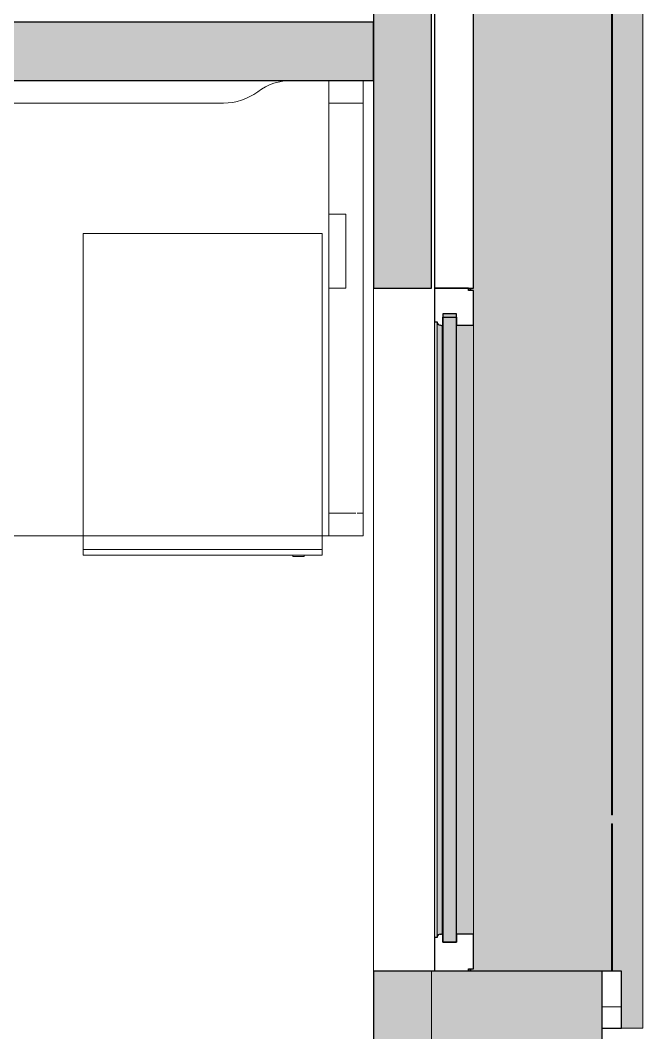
# Model space of a CAD drawing. Header units: millimetres. Extents: x 79795 to 317870, y -36033 to 97293.
# Drawn here: x 230119 to 231212, y 16182 to 17961 of the extents above; entities that cross this region are included whole.
import ezdxf

# ---------------------------------------------------------------- set-up
doc = ezdxf.new("R2010")
doc.units = ezdxf.units.MM
doc.header["$MEASUREMENT"] = 0
for name, color, linetype, lineweight in [('CSM-STL-XX-ZZ-M3-A-XXXX-00001_detached _19_04_21__rvt-1-Level 4$0$A-GLAZ', 7, 'CONTINUOUS', 9), ('CSM-STL-XX-ZZ-M3-A-XXXX-00001_detached _19_04_21__rvt-1-Level 4$0$A-GLAZ-CWMG', 7, 'CONTINUOUS', 9), ('CSM-STL-XX-ZZ-M3-A-XXXX-00001_detached _19_04_21__rvt-1-Level 4$0$A-WALL', 7, 'CONTINUOUS', 9), ('CSM-STL-XX-ZZ-M3-A-XXXX-00001_detached _19_04_21__rvt-1-Level 4$0$A-WALL-PATT', 7, 'CONTINUOUS', 9), ('CSM-STL-XX-ZZ-M3-A-XXXX-00001_detached _19_04_21__rvt-1-Level 4$0$I-WALL', 7, 'CONTINUOUS', 9), ('I-FURN', 8, 'CONTINUOUS', 9)]:
    doc.layers.add(name, color=color, linetype=linetype, lineweight=lineweight)

msp = doc.modelspace()

# ---------------------------------------------------------------- hatches: boundary and pattern name
at = {"layer": 'CSM-STL-XX-ZZ-M3-A-XXXX-00001_detached _19_04_21__rvt-1-Level 4$0$A-GLAZ'}
h = msp.add_hatch(color=256, dxfattribs=at)
h.paths.add_polyline_path([(231211.8, 16190.3), (231211.8, 18843.3), (230914.8, 18843.3), (230914.8, 17490.3), (230910.2, 17490.3), (230910.2, 17486), (230914.8, 17486), (230914.8, 16294.6), (230910.2, 16294.6), (230910.2, 16290.3), (231174.8, 16290.3), (231174.8, 16190.3)], flags=0)
h.paths.add_polyline_path([(230914.8, 18943.3), (231211.8, 18943.3), (231211.8, 21496.3), (230914.8, 21496.3), (230914.8, 20143.3), (230910.2, 20143.3), (230910.2, 20139), (230914.8, 20139), (230914.8, 18947.6), (230910.2, 18947.6), (230910.2, 18943.3)], flags=0)
h.paths.add_polyline_path([(230914.8, 21596.3), (231211.8, 21596.3), (231211.8, 24149.3), (230914.8, 24149.3), (230914.8, 22796.3), (230910.2, 22796.3), (230910.2, 22792), (230914.8, 22792), (230914.8, 21600.6), (230910.2, 21600.6), (230910.2, 21596.3)], flags=0)
h.paths.add_polyline_path([(230914.8, 24249.3), (231211.8, 24249.3), (231211.8, 25549.3), (231174.8, 25549.3), (231174.8, 25449.3), (230910.2, 25449.3), (230910.2, 25445), (230914.8, 25445), (230914.8, 24253.6), (230910.2, 24253.6), (230910.2, 24249.3)], flags=0)
h = msp.add_hatch(color=256, dxfattribs=at)
h.paths.add_polyline_path([(230908.1, 16290.3), (230910.2, 16290.3), (230910.2, 16294.6), (230908.1, 16294.6)], flags=0)
h.paths.add_polyline_path([(230908.1, 17486), (230910.2, 17486), (230910.2, 17490.3), (230908.1, 17490.3)], flags=0)
h.paths.add_polyline_path([(230908.1, 18943.3), (230910.2, 18943.3), (230910.2, 18947.6), (230908.1, 18947.6)], flags=0)
h.paths.add_polyline_path([(230910.2, 20139), (230910.2, 20143.3), (230908.1, 20143.3), (230908.1, 20139)], flags=0)
h.paths.add_polyline_path([(230910.2, 21596.3), (230910.2, 21600.6), (230908.1, 21600.6), (230908.1, 21596.3)], flags=0)
h.paths.add_polyline_path([(230910.2, 22792), (230910.2, 22796.3), (230908.1, 22796.3), (230908.1, 22792)], flags=0)
h.paths.add_polyline_path([(230908.1, 24249.3), (230910.2, 24249.3), (230910.2, 24253.6), (230908.1, 24253.6)], flags=0)
h.paths.add_polyline_path([(230908.1, 25445), (230910.2, 25445), (230910.2, 25449.3), (230908.1, 25449.3)], flags=0)
for points in [[(230846, 16349.5), (230851, 16349.5), (230851, 17431.1), (230846, 17431.1), (230846, 16351.1)], [(230884.9, 16341.5), (230884.9, 17445.1), (230861, 17445.1), (230861, 16341.5)], [(230851, 16351.1), (230853.3, 16354.4), (230855.9, 16355.7), (230855.9, 17425.3), (230852.2, 17427.1), (230851, 17427.3), (230851, 16353.3)], [(230855.9, 16355.3), (230859.8, 16356.8), (230859.8, 17423.9), (230855.9, 17425.1), (230855.9, 16355.5)], [(230914.8, 16355.5), (230914.8, 17425.1), (230884.9, 17425.1), (230884.9, 16355.5)]]:
    msp.add_hatch(color=256, dxfattribs=at).paths.add_polyline_path(points, flags=0)
h = msp.add_hatch(dxfattribs=at)
h.set_pattern_fill('FP_14', color=256, angle=-90, style=0, pattern_type=2)
h.set_pattern_definition([(360, (147271.8, -12772.7), (1e-12, 500), []), (90, (147271.8, -12772.7), (-500, 1e-12), [])])
h.paths.add_polyline_path([(231140.8, 16190.3), (231174.8, 16190.3), (231174.8, 16290.3), (231140.8, 16290.3)], flags=0)
at = {"layer": 'CSM-STL-XX-ZZ-M3-A-XXXX-00001_detached _19_04_21__rvt-1-Level 4$0$A-WALL-PATT'}
h = msp.add_hatch(color=256, dxfattribs=at)
h.paths.add_polyline_path([(230840.8, 8967.3), (231140.8, 8967.3), (231140.8, 13645.3), (230840.8, 13645.3), (230840.8, 9267.3)], flags=0)
h.paths.add_polyline_path([(230840.8, 14969.3), (231140.8, 14969.3), (231140.8, 16290.3), (230840.8, 16290.3), (230840.8, 15774.6)], flags=0)
h.paths.add_polyline_path([(230840.8, 25449.3), (231140.8, 25449.3), (231140.8, 26790.3), (230840.8, 26790.3), (230840.8, 25540.5)], flags=0)
h.paths.add_polyline_path([(230840.8, 28449.3), (231140.8, 28449.3), (231140.8, 34647.3), (230840.8, 34647.3), (230840.8, 28795.9)], flags=0)
for points in [[(230840.8, 17592.3), (230840.8, 18841.3), (230738.8, 18841.3), (230738.8, 17592.3)], [(226452.8, 17855.3), (230738.8, 17855.3), (230738.8, 17957.3), (226452.8, 17957.3)], [(230738.8, 17490.3), (230840.8, 17490.3), (230840.8, 17592.3), (230738.8, 17592.3), (230738.8, 17510.8)], [(230840.8, 15169.3), (230840.8, 16290.3), (230738.8, 16290.3), (230738.8, 15169.3)]]:
    msp.add_hatch(color=256, dxfattribs=at).paths.add_polyline_path(points, flags=0)

# ---------------------------------------------------------------- linework, layer by layer
at = {"layer": 'CSM-STL-XX-ZZ-M3-A-XXXX-00001_detached _19_04_21__rvt-1-Level 4$0$A-GLAZ', "lineweight": 30}
for p, q in [((230846, 18846.3), (230846, 17490.3)), ((230914.8, 17490.3), (230914.8, 18846.3)), ((230846, 17490.3), (230914.8, 17490.3)), ((230905.9, 17490.3), (230846, 17490.3)), ((230846, 17490.3), (230846, 17431.1)), ((230905.9, 17486), (230905.9, 17490.3)), ((230914.8, 17486), (230905.9, 17486)), ((230914.8, 17425.1), (230914.8, 17486)), ((230846, 17431.1), (230851, 17431.1)), ((230851, 17431.1), (230851, 17429.6)), ((230884.9, 17445.1), (230861, 17445.1)), ((230861, 17445.1), (230861, 16341.5)), ((230861, 17423.9), (230861, 17439.1)), ((230861, 17439.1), (230884.9, 17439.1)), ((230884.9, 16341.5), (230884.9, 17445.1)), ((230884.9, 17439.1), (230884.9, 17425.1)), ((230859.8, 17423.9), (230861, 17423.9)), ((230884.9, 17425.1), (230914.8, 17425.1)), ((230851, 16349.5), (230846, 16349.5)), ((230846, 16349.5), (230846, 16290.3)), ((230851, 16351.1), (230851, 16349.5)), ((230861, 16356.8), (230859.8, 16356.8)), ((230861, 16341.5), (230861, 16356.8)), ((230914.8, 16355.5), (230884.9, 16355.5)), ((230884.9, 16355.5), (230884.9, 16341.5)), ((230914.8, 16294.6), (230914.8, 16355.5)), ((230861, 16341.5), (230884.9, 16341.5)), ((230884.9, 16341.5), (230861, 16341.5)), ((230905.9, 16290.3), (230905.9, 16294.6)), ((230905.9, 16294.6), (230914.8, 16294.6)), ((231174.8, 16290.3), (231140.8, 16290.3)), ((231174.8, 16190.3), (231174.8, 16290.3)), ((231140.8, 16190.3), (231174.8, 16190.3))]:
    msp.add_line(p, q, dxfattribs=at)
at = {"layer": 'CSM-STL-XX-ZZ-M3-A-XXXX-00001_detached _19_04_21__rvt-1-Level 4$0$A-GLAZ'}
for p, q in [((231211.8, 16190.3), (231211.8, 18843.3)), ((230908.1, 17486), (230908.1, 17490.3)), ((230910.2, 17486), (230910.2, 17490.3)), ((230846, 17431.1), (230846, 16349.5)), ((230851, 17429.6), (230851, 17431.1)), ((230851, 16351.1), (230851, 17429.6)), ((230859.8, 16356.8), (230859.8, 17423.9)), ((230914.8, 16355.5), (230914.8, 17425.1)), ((230851, 16349.5), (230851, 16351.1)), ((230908.1, 16290.3), (230908.1, 16294.6)), ((230910.2, 16290.3), (230910.2, 16294.6)), ((231211.8, 16190.3), (231174.8, 16190.3))]:
    msp.add_line(p, q, dxfattribs=at)
at = {"layer": 'CSM-STL-XX-ZZ-M3-A-XXXX-00001_detached _19_04_21__rvt-1-Level 4$0$A-GLAZ', "lineweight": 30}
for centre, radius, start, end in [((230856.2, 17430.7), 5.36, 191.9524, 266.5739), ((230855.4, 17418), 7.4, 53.4261, 86.5739), ((230856.2, 16350), 5.36, 93.4261, 168.0476), ((230855.4, 16362.7), 7.4, 273.4261, 306.5739)]:
    msp.add_arc(centre, radius, start, end, dxfattribs=at)
at = {"layer": 'CSM-STL-XX-ZZ-M3-A-XXXX-00001_detached _19_04_21__rvt-1-Level 4$0$A-GLAZ'}
for points, knots in [([(230851, 17429.6), (230851.1, 17429.1), (230851.3, 17428.5), (230851.8, 17427.7), (230852.1, 17427.3), (230852.2, 17427.1)], [0, 0, 0, 0, 0.2, 0.3, 0.4, 0.4, 0.4, 0.4]), ([(230853.3, 17426.2), (230853.5, 17426.1), (230853.9, 17425.8), (230854.7, 17425.5), (230855.4, 17425.4), (230855.9, 17425.3)], [0.6, 0.6, 0.6, 0.6, 0.7, 0.8, 1, 1, 1, 1]), ([(230852.2, 16353.5), (230852.1, 16353.4), (230851.8, 16353), (230851.3, 16352.2), (230851.1, 16351.5), (230851, 16351.1)], [-0.4, -0.4, -0.4, -0.4, -0.3, -0.2, 0, 0, 0, 0]), ([(230855.9, 16355.3), (230855.4, 16355.3), (230854.7, 16355.2), (230853.9, 16354.8), (230853.5, 16354.6), (230853.3, 16354.4)], [-1, -1, -1, -1, -0.8, -0.7, -0.6, -0.6, -0.6, -0.6])]:
    msp.add_open_spline(points, degree=3, knots=knots, dxfattribs=at)
for points in [[(230858.6, 17424.6), (230859.1, 17424.4), (230859.5, 17424.2), (230859.8, 17423.9)], [(230859.8, 16356.8), (230859.5, 16356.5), (230859.1, 16356.2), (230858.6, 16356)]]:
    msp.add_open_spline(points, degree=3, dxfattribs=at)
at = {"layer": 'CSM-STL-XX-ZZ-M3-A-XXXX-00001_detached _19_04_21__rvt-1-Level 4$0$A-GLAZ-CWMG'}
for p, q in [((231156.8, 17682.3), (231156.8, 18057.3)), ((231158.8, 18057.3), (231158.8, 17682.3)), ((231156.8, 17307.3), (231156.8, 17682.3)), ((231158.8, 17682.3), (231158.8, 17307.3)), ((231156.8, 16932.3), (231156.8, 17307.3)), ((231158.8, 17307.3), (231158.8, 16932.3)), ((231156.8, 16565.3), (231156.8, 16932.3)), ((231158.8, 16932.3), (231158.8, 16565.3)), ((231158.8, 16565.3), (231156.8, 16565.3)), ((231156.8, 16549.3), (231158.8, 16549.3)), ((231156.8, 16290.3), (231156.8, 16549.3)), ((231158.8, 16549.3), (231158.8, 16290.3))]:
    msp.add_line(p, q, dxfattribs=at)
at = {"layer": 'CSM-STL-XX-ZZ-M3-A-XXXX-00001_detached _19_04_21__rvt-1-Level 4$0$A-WALL'}
msp.add_line((230840.8, 16290.3), (230840.8, 15169.3), dxfattribs=at)
at = {"layer": 'CSM-STL-XX-ZZ-M3-A-XXXX-00001_detached _19_04_21__rvt-1-Level 4$0$A-WALL', "lineweight": 30}
for p, q in [((231140.8, 16290.3), (230840.8, 16290.3)), ((231140.8, 15049.3), (231140.8, 16290.3))]:
    msp.add_line(p, q, dxfattribs=at)
at = {"layer": 'CSM-STL-XX-ZZ-M3-A-XXXX-00001_detached _19_04_21__rvt-1-Level 4$0$I-WALL', "lineweight": 30}
for p, q in [((230738.8, 18841.3), (230738.8, 17592.3)), ((230840.8, 17592.3), (230840.8, 18841.3)), ((230738.8, 17957.3), (226452.8, 17957.3)), ((230738.8, 17855.3), (230738.8, 17957.3)), ((226452.8, 17855.3), (230738.8, 17855.3)), ((230738.8, 17592.3), (230738.8, 17490.3)), ((230840.8, 17490.3), (230840.8, 17592.3)), ((230738.8, 17490.3), (230840.8, 17490.3)), ((230738.8, 16290.3), (230738.8, 15169.3)), ((230840.8, 16290.3), (230738.8, 16290.3))]:
    msp.add_line(p, q, dxfattribs=at)
at = {"layer": 'CSM-STL-XX-ZZ-M3-A-XXXX-00001_detached _19_04_21__rvt-1-Level 4$0$I-WALL'}
for p, q in [((230738.8, 16290.3), (230738.8, 17490.3)), ((230840.8, 15169.3), (230840.8, 16290.3))]:
    msp.add_line(p, q, dxfattribs=at)
at = {"layer": 'I-FURN'}
for p, q in [((230660.7, 17620.3), (230660.7, 17855.3)), ((230660.7, 17855.3), (230660.7, 17815.3)), ((230720.7, 17855.3), (230720.7, 17055.3)), ((230720.7, 17815.3), (230720.7, 17855.3)), ((230720.7, 17055.3), (230720.7, 17855.3)), ((230720.7, 17855.3), (230720.7, 17055.3)), ((230475.7, 17815.3), (229643.4, 17815.3)), ((229643.4, 17815.3), (230475.7, 17815.3)), ((230660.7, 17815.3), (230660.7, 17095.3)), ((230660.7, 17815.3), (230720.7, 17815.3)), ((230660.7, 17815.3), (230720.7, 17815.3)), ((230720.7, 17095.3), (230720.7, 17815.3)), ((230660.7, 17490.3), (230660.7, 17620.3)), ((230660.7, 17620.3), (230690.7, 17620.3)), ((230660.7, 17620.3), (230690.7, 17620.3)), ((230690.7, 17620.3), (230690.7, 17490.3)), ((230690.7, 17490.3), (230690.7, 17620.3)), ((230229.1, 17586.1), (230229.1, 17055.3)), ((230649.1, 17586.1), (230229.1, 17586.1)), ((230649.1, 17055.3), (230649.1, 17586.1)), ((230660.7, 17055.3), (230660.7, 17490.3)), ((230690.7, 17490.3), (230660.7, 17490.3)), ((230660.7, 17490.3), (230690.7, 17490.3)), ((230660.7, 17095.3), (230660.7, 17055.3)), ((230660.7, 17095.3), (230707.8, 17095.3)), ((230660.7, 17095.3), (230707.8, 17095.3)), ((230710.1, 17095.3), (230720.7, 17095.3)), ((230710.1, 17095.3), (230720.7, 17095.3)), ((230720.7, 17055.3), (230720.7, 17095.3)), ((229120.7, 17055.3), (230720.7, 17055.3)), ((230720.7, 17055.3), (229120.7, 17055.3)), ((230229.1, 17055.3), (230229.1, 17031.1)), ((230649.1, 17031.1), (230649.1, 17055.3)), ((230720.7, 17055.3), (230660.7, 17055.3)), ((230660.7, 17055.3), (230720.7, 17055.3)), ((230649.1, 17031.1), (230229.1, 17031.1)), ((230229.1, 17031.1), (230229.1, 17021.1)), ((230229.1, 17031.1), (230649.1, 17031.1)), ((230649.1, 17021.1), (230649.1, 17031.1)), ((230229.1, 17021.1), (230649.1, 17021.1)), ((230597.5, 17021.1), (230597.5, 17019.1)), ((230597.5, 17019.1), (230617.5, 17019.1)), ((230617.5, 17019.1), (230597.5, 17019.1)), ((230617.5, 17019.1), (230617.5, 17021.1))]:
    msp.add_line(p, q, dxfattribs=at)
for centre, start, end in [((230595.7, 17755.3), 90, 126.8699), ((230595.7, 17755.3), 90, 126.8699), ((230475.7, 17915.3), 270, 306.8699), ((230475.7, 17915.3), 270, 306.8699)]:
    msp.add_arc(centre, 100, start, end, dxfattribs=at)

doc.saveas('drawing.dxf')
